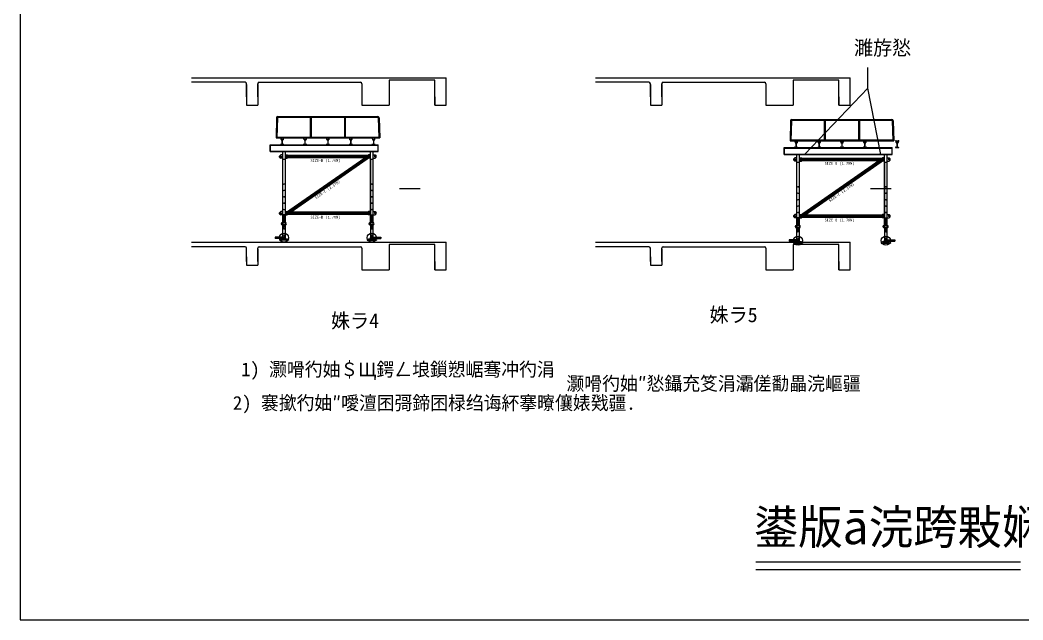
# Model space of a CAD drawing. Header units: metres. Extents: x 0 to 302, y 0 to 210.
# Drawn here: x 0 to 175.5, y 0 to 105 of the extents above; entities that cross this region are included whole.
import ezdxf

# ---------------------------------------------------------------- set-up
doc = ezdxf.new("R2010")
doc.units = ezdxf.units.M
for name, color, linetype in [(' ', 7, 'Continuous'), ('1', 7, 'Continuous'), ('120', 7, 'Continuous'), ('2', 7, 'Continuous'), ('3', 7, 'Continuous'), ('38536', 7, 'Continuous'), ('7', 7, 'Continuous')]:
    doc.layers.add(name, color=color, linetype=linetype)

msp = doc.modelspace()

# ---------------------------------------------------------------- linework, layer by layer
at = {"layer": ' '}
for p, q in [((30.03, 94.9), (74.57, 94.9)), ((74.57, 90.1), (74.57, 94.9)), ((100.71, 94.9), (145.25, 94.9)), ((100.71, 94.9), (133.7, 94.9)), ((134.09, 94.9), (138.5, 94.9)), ((145.25, 90.1), (145.25, 94.9)), ((39.38, 94.1), (30.03, 94.1)), ((39.62, 91.54), (39.62, 93.86)), ((39.62, 93.7), (39.62, 91.54)), ((41.62, 91.54), (41.62, 93.86)), ((41.62, 91.54), (41.62, 93.86)), ((41.62, 93.7), (41.62, 91.54)), ((41.62, 93.7), (41.62, 91.54)), ((41.86, 94.1), (59.58, 94.1)), ((59.82, 93.86), (59.82, 90.1)), ((72.58, 94.5), (64.62, 94.5)), ((67.82, 94.5), (64.62, 94.5)), ((64.62, 94.5), (64.62, 90.1)), ((72.58, 90.1), (72.58, 94.5)), ((110.06, 94.1), (100.71, 94.1)), ((110.3, 91.54), (110.3, 93.86)), ((110.3, 93.7), (110.3, 91.54)), ((112.3, 91.54), (112.3, 93.86)), ((112.3, 91.54), (112.3, 93.86)), ((112.3, 91.54), (112.3, 93.86)), ((112.3, 91.54), (112.3, 93.86)), ((112.3, 93.7), (112.3, 91.54)), ((112.3, 93.7), (112.3, 91.54)), ((112.3, 93.7), (112.3, 91.54)), ((112.3, 93.7), (112.3, 91.54)), ((112.54, 94.1), (130.26, 94.1)), ((130.5, 93.86), (130.5, 90.1)), ((143.26, 94.5), (135.3, 94.5)), ((138.5, 94.5), (135.3, 94.5)), ((138.5, 94.5), (135.3, 94.5)), ((135.3, 94.5), (135.3, 90.1)), ((143.26, 90.1), (143.26, 94.5)), ((39.62, 91.54), (39.62, 90.1)), ((41.61, 92.33), (41.61, 90.9)), ((72.58, 91.54), (72.58, 90.1)), ((110.3, 91.54), (110.3, 90.1)), ((112.29, 92.33), (112.29, 90.9)), ((143.26, 91.54), (143.26, 90.1)), ((39.62, 90.1), (41.61, 90.1)), ((41.61, 90.9), (41.61, 90.1)), ((59.82, 90.1), (64.62, 90.1)), ((72.58, 90.1), (74.57, 90.1)), ((110.3, 90.1), (112.29, 90.1)), ((112.29, 90.9), (112.29, 90.1)), ((130.5, 90.1), (135.3, 90.1)), ((143.26, 90.1), (145.25, 90.1)), ((45.96, 70.89), (45.96, 68.54)), ((46.44, 70.89), (45.96, 70.89)), ((46.44, 68.54), (46.44, 70.89)), ((135.91, 70.39), (135.91, 68.04)), ((136.39, 70.39), (135.91, 70.39)), ((136.39, 68.04), (136.39, 70.39)), ((45.96, 68.54), (46.44, 68.54)), ((135.91, 68.04), (136.39, 68.04)), ((30.03, 66.1), (74.57, 66.1)), ((39.38, 65.3), (30.03, 65.3)), ((39.62, 62.74), (39.62, 65.06)), ((41.62, 62.74), (41.62, 65.06)), ((41.62, 62.74), (41.62, 65.06)), ((41.86, 65.3), (59.58, 65.3)), ((59.82, 65.06), (59.82, 61.3)), ((72.58, 65.7), (64.62, 65.7)), ((64.62, 65.7), (64.62, 61.3)), ((72.58, 61.3), (72.58, 65.7)), ((74.57, 61.3), (74.57, 66.1)), ((100.71, 66.1), (145.25, 66.1)), ((110.06, 65.3), (100.71, 65.3)), ((110.3, 62.74), (110.3, 65.06)), ((112.3, 62.74), (112.3, 65.06)), ((112.3, 62.74), (112.3, 65.06)), ((112.3, 62.74), (112.3, 65.06)), ((112.3, 62.74), (112.3, 65.06)), ((112.54, 65.3), (130.26, 65.3)), ((112.54, 65.3), (130.26, 65.3)), ((130.5, 65.06), (130.5, 61.3)), ((130.5, 65.06), (130.5, 61.3)), ((143.26, 65.7), (135.3, 65.7)), ((135.3, 65.7), (135.3, 61.3)), ((143.26, 61.3), (143.26, 65.7)), ((145.25, 61.3), (145.25, 66.1)), ((39.62, 63.54), (39.62, 62.1)), ((41.61, 63.53), (41.61, 62.1)), ((41.62, 64.9), (41.62, 62.74)), ((41.62, 64.9), (41.62, 62.74)), ((110.3, 63.54), (110.3, 62.1)), ((112.29, 63.53), (112.29, 62.1)), ((112.3, 64.9), (112.3, 62.74)), ((112.3, 64.9), (112.3, 62.74)), ((112.3, 64.9), (112.3, 62.74)), ((112.3, 64.9), (112.3, 62.74)), ((39.62, 62.1), (41.61, 62.1)), ((72.58, 62.74), (72.58, 61.3)), ((110.3, 62.1), (112.29, 62.1)), ((143.26, 62.74), (143.26, 61.3)), ((59.82, 61.3), (64.62, 61.3)), ((72.58, 61.3), (74.57, 61.3)), ((130.5, 61.3), (135.3, 61.3)), ((143.26, 61.3), (145.25, 61.3))]:
    msp.add_line(p, q, dxfattribs=at)
for centre, start, end in [((39.38, 93.86), 0, 90), ((41.86, 93.86), 90, 180), ((59.58, 93.86), 0, 90), ((110.06, 93.86), 0, 90), ((112.54, 93.86), 90, 180), ((112.54, 93.86), 90, 180), ((130.26, 93.86), 0, 90), ((39.38, 65.06), 0, 90), ((59.58, 65.06), 0, 90), ((110.06, 65.06), 0, 90), ((130.26, 65.06), 0, 90), ((130.26, 65.06), 0, 90)]:
    msp.add_arc(centre, 0.24, start, end, dxfattribs=at)
for p, q in [((0, 210), (0, 0)), ((128.75, 10.17), (175.07, 10.17)), ((128.75, 8.83), (175.07, 8.83)), ((0, 0), (297, 0))]:
    msp.add_line(p, q)
at = {"layer": '1'}
for p, q in [((45.82, 69.54), (46.49, 69.54)), ((46.49, 69.14), (45.82, 69.14)), ((61.18, 69.54), (61.85, 69.54)), ((61.85, 69.14), (61.18, 69.14)), ((135.77, 69.04), (136.44, 69.04)), ((136.44, 68.64), (135.77, 68.64)), ((151.13, 69.04), (151.8, 69.04)), ((151.8, 68.64), (151.13, 68.64))]:
    msp.add_line(p, q, dxfattribs=at)
for centre, start, end in [((45.92, 69.34), 116.26, 243.74), ((46.39, 69.34), -63.74, 63.74), ((61.28, 69.34), 116.26, 243.74), ((61.75, 69.34), -63.74, 63.74), ((135.87, 68.84), 116.26, 243.74), ((136.34, 68.84), -63.74, 63.74), ((151.23, 68.84), 116.26, 243.74), ((151.7, 68.84), -63.74, 63.74)]:
    msp.add_arc(centre, 0.22, start, end, dxfattribs=at)
at = {"layer": '120'}
for p, q in [((46.41, 81.1), (61.4, 81.1)), ((61.1, 81.38), (46.46, 71.19)), ((46.48, 70.99), (61.34, 81.34)), ((46.52, 81.27), (46.52, 80.93)), ((61.24, 81.27), (46.52, 81.27)), ((46.52, 80.93), (61.24, 80.93)), ((46.66, 70.9), (61.3, 81.1)), ((61.3, 81.1), (61.1, 81.38)), ((61.24, 80.93), (61.24, 81.27)), ((151.06, 80.88), (136.42, 70.69)), ((136.43, 70.49), (151.3, 80.83)), ((136.47, 80.77), (136.47, 80.43)), ((151.19, 80.77), (136.47, 80.77)), ((151.26, 80.6), (151.06, 80.88)), ((151.19, 80.43), (151.19, 80.77)), ((136.37, 80.6), (151.36, 80.6)), ((136.47, 80.43), (151.19, 80.43)), ((136.61, 70.4), (151.26, 80.6)), ((46.41, 71.18), (61.4, 71.18)), ((46.46, 71.19), (46.66, 70.9)), ((46.52, 71.35), (46.52, 71.01)), ((61.24, 71.35), (46.52, 71.35)), ((46.52, 71.01), (61.24, 71.01)), ((61.24, 71.01), (61.24, 71.35)), ((136.37, 70.68), (151.36, 70.68)), ((136.42, 70.69), (136.61, 70.4)), ((136.47, 70.85), (136.47, 70.51)), ((151.19, 70.85), (136.47, 70.85)), ((136.47, 70.51), (151.19, 70.51)), ((151.19, 70.51), (151.19, 70.85))]:
    msp.add_line(p, q, dxfattribs=at)
for centre in [(45.64, 81.1), (45.64, 81.1), (46.76, 81.1), (61, 81.1), (61, 81.1), (61, 81.1), (61, 81.1), (135.59, 80.6), (135.59, 80.6), (136.71, 80.6), (150.95, 80.6), (150.95, 80.6), (150.95, 80.6), (150.96, 80.6), (45.64, 71.18), (46.76, 71.18), (46.76, 71.18), (61, 71.18), (61, 71.18), (135.59, 70.68), (136.71, 70.68), (136.71, 70.68), (150.95, 70.68), (150.95, 70.68)]:
    msp.add_circle(centre, 0.07, dxfattribs=at)
at = {"layer": '2'}
for p, q in [((30.03, 66.1), (67.82, 66.1)), ((67.82, 65.7), (64.62, 65.7)), ((100.71, 66.1), (138.5, 66.1)), ((100.71, 66.1), (138.5, 66.1)), ((138.5, 65.7), (135.3, 65.7)), ((138.5, 65.7), (135.3, 65.7))]:
    msp.add_line(p, q, dxfattribs=at)
for centre in [(41.86, 65.06), (112.54, 65.06)]:
    msp.add_arc(centre, 0.24, 90, 180, dxfattribs=at)
at = {"layer": '3'}
for p, q in [((44.87, 87.87), (44.79, 84.38)), ((62.82, 87.94), (44.88, 87.94)), ((45.03, 87.94), (44.94, 84.38)), ((45.11, 88.1), (62.58, 88.1)), ((50.79, 87.94), (50.79, 84.38)), ((50.93, 87.94), (50.93, 84.38)), ((56.77, 87.94), (56.77, 84.38)), ((56.91, 87.94), (56.91, 84.38)), ((62.66, 87.94), (62.79, 84.38)), ((62.82, 87.87), (62.95, 84.38)), ((134.82, 87.37), (134.74, 83.88)), ((152.78, 87.44), (134.84, 87.44)), ((134.99, 87.44), (134.89, 83.88)), ((135.06, 87.6), (152.54, 87.6)), ((140.74, 87.44), (140.74, 83.88)), ((140.89, 87.44), (140.89, 83.88)), ((146.73, 87.44), (146.73, 83.88)), ((146.87, 87.44), (146.87, 83.88)), ((152.62, 87.44), (152.75, 83.88)), ((152.78, 87.37), (152.91, 83.88)), ((44.79, 84.38), (44.89, 84.38)), ((44.8, 84.53), (62.79, 84.53)), ((44.89, 84.38), (62.95, 84.38)), ((134.74, 84.03), (152.74, 84.03)), ((134.74, 83.88), (134.85, 83.88)), ((134.85, 83.88), (152.91, 83.88)), ((46.39, 80.58), (46, 80.58)), ((61.75, 80.58), (61.36, 80.58)), ((136.35, 80.08), (135.96, 80.08)), ((151.71, 80.08), (151.32, 80.08))]:
    msp.add_line(p, q, dxfattribs=at)
for centre, start, end in [((45.11, 87.86), 90, 177.14), ((45.11, 87.86), 90, 177.85), ((62.58, 87.86), 2.15, 90), ((135.06, 87.36), 90, 177.14), ((135.06, 87.36), 90, 177.85), ((152.54, 87.36), 2.15, 90)]:
    msp.add_arc(centre, 0.24, start, end, dxfattribs=at)
at = {"layer": '38536'}
for p, q in [((45.62, 81.4), (45.42, 81.2)), ((45.42, 81), (45.42, 81.2)), ((45.42, 81), (45.62, 80.8)), ((45.48, 81.1), (45.79, 81.1)), ((45.96, 81.4), (45.62, 81.4)), ((45.96, 80.8), (45.62, 80.8)), ((45.64, 81.26), (45.64, 80.95)), ((45.96, 80.8), (45.96, 81.4)), ((46.44, 80.8), (46.44, 81.4)), ((46.44, 81.4), (46.77, 81.4)), ((46.44, 80.8), (46.77, 80.8)), ((46.91, 81.1), (46.6, 81.1)), ((46.91, 81.1), (46.6, 81.1)), ((46.76, 81.26), (46.76, 80.95)), ((46.76, 81.26), (46.76, 80.95)), ((46.77, 81.4), (46.97, 81.2)), ((46.97, 81), (46.77, 80.8)), ((46.97, 81), (46.97, 81.2)), ((60.98, 81.4), (60.78, 81.2)), ((60.78, 81), (60.78, 81.2)), ((60.78, 81), (60.98, 80.8)), ((60.84, 81.1), (61.15, 81.1)), ((61.32, 81.4), (60.98, 81.4)), ((61.32, 80.8), (60.98, 80.8)), ((61, 81.26), (61, 80.95)), ((61.32, 80.8), (61.32, 81.4)), ((61.8, 80.8), (61.8, 81.4)), ((61.8, 81.4), (62.13, 81.4)), ((61.8, 80.8), (62.13, 80.8)), ((62.27, 81.1), (61.96, 81.1)), ((62.27, 81.1), (61.96, 81.1)), ((62.12, 81.26), (62.12, 80.95)), ((62.12, 81.26), (62.12, 80.95)), ((62.13, 81.4), (62.33, 81.2)), ((62.33, 81), (62.13, 80.8)), ((62.33, 81), (62.33, 81.2)), ((135.58, 80.9), (135.38, 80.7)), ((135.91, 80.9), (135.58, 80.9)), ((135.59, 80.75), (135.59, 80.45)), ((135.91, 80.3), (135.91, 80.9)), ((136.39, 80.3), (136.39, 80.9)), ((136.39, 80.9), (136.73, 80.9)), ((136.71, 80.75), (136.71, 80.45)), ((136.71, 80.75), (136.71, 80.45)), ((136.73, 80.9), (136.93, 80.7)), ((150.94, 80.9), (150.74, 80.7)), ((151.27, 80.9), (150.94, 80.9)), ((150.95, 80.75), (150.95, 80.45)), ((151.27, 80.3), (151.27, 80.9)), ((151.75, 80.3), (151.75, 80.9)), ((151.75, 80.9), (152.09, 80.9)), ((152.07, 80.75), (152.07, 80.45)), ((152.07, 80.75), (152.07, 80.45)), ((152.09, 80.9), (152.29, 80.7)), ((135.38, 80.5), (135.38, 80.7)), ((135.38, 80.5), (135.58, 80.3)), ((135.44, 80.6), (135.75, 80.6)), ((135.91, 80.3), (135.58, 80.3)), ((136.39, 80.3), (136.73, 80.3)), ((136.87, 80.6), (136.56, 80.6)), ((136.87, 80.6), (136.56, 80.6)), ((136.93, 80.5), (136.73, 80.3)), ((136.93, 80.5), (136.93, 80.7)), ((150.74, 80.5), (150.74, 80.7)), ((150.74, 80.5), (150.94, 80.3)), ((150.8, 80.6), (151.11, 80.6)), ((151.27, 80.3), (150.94, 80.3)), ((151.75, 80.3), (152.09, 80.3)), ((152.23, 80.6), (151.92, 80.6)), ((152.23, 80.6), (151.92, 80.6)), ((152.29, 80.5), (152.09, 80.3)), ((152.29, 80.5), (152.29, 80.7)), ((45.62, 71.48), (45.42, 71.28)), ((45.42, 71.08), (45.42, 71.28)), ((45.42, 71.08), (45.62, 70.88)), ((45.49, 71.18), (45.79, 71.18)), ((45.96, 71.48), (45.62, 71.48)), ((45.96, 70.88), (45.62, 70.88)), ((45.64, 71.34), (45.64, 71.03)), ((45.96, 70.88), (45.96, 71.48)), ((46.44, 70.88), (46.44, 71.48)), ((46.44, 71.48), (46.77, 71.48)), ((46.44, 70.88), (46.77, 70.88)), ((46.91, 71.18), (46.6, 71.18)), ((46.91, 71.18), (46.6, 71.18)), ((46.76, 71.34), (46.76, 71.03)), ((46.76, 71.34), (46.76, 71.03)), ((46.77, 71.48), (46.97, 71.28)), ((46.97, 71.08), (46.77, 70.88)), ((46.97, 71.08), (46.97, 71.28)), ((60.98, 71.48), (60.78, 71.28)), ((60.78, 71.08), (60.78, 71.28)), ((60.78, 71.08), (60.98, 70.88)), ((60.85, 71.18), (61.15, 71.18)), ((61.32, 71.48), (60.98, 71.48)), ((61.32, 70.88), (60.98, 70.88)), ((61, 71.34), (61, 71.03)), ((61.32, 70.88), (61.32, 71.48)), ((61.8, 70.88), (61.8, 71.48)), ((61.8, 71.48), (62.13, 71.48)), ((61.8, 70.88), (62.13, 70.88)), ((62.27, 71.18), (61.96, 71.18)), ((62.27, 71.18), (61.96, 71.18)), ((62.12, 71.34), (62.12, 71.03)), ((62.12, 71.34), (62.12, 71.03)), ((62.13, 71.48), (62.33, 71.28)), ((62.33, 71.08), (62.13, 70.88)), ((62.33, 71.08), (62.33, 71.28)), ((135.58, 70.98), (135.38, 70.78)), ((135.38, 70.58), (135.38, 70.78)), ((135.38, 70.58), (135.58, 70.38)), ((135.44, 70.68), (135.75, 70.68)), ((135.91, 70.98), (135.58, 70.98)), ((135.91, 70.38), (135.58, 70.38)), ((135.6, 70.83), (135.6, 70.53)), ((135.91, 70.38), (135.91, 70.98)), ((136.39, 70.38), (136.39, 70.98)), ((136.39, 70.98), (136.73, 70.98)), ((136.39, 70.38), (136.73, 70.38)), ((136.87, 70.68), (136.56, 70.68)), ((136.87, 70.68), (136.56, 70.68)), ((136.71, 70.83), (136.71, 70.53)), ((136.71, 70.83), (136.71, 70.53)), ((136.73, 70.98), (136.93, 70.78)), ((136.93, 70.58), (136.73, 70.38)), ((136.93, 70.58), (136.93, 70.78)), ((150.94, 70.98), (150.74, 70.78)), ((150.74, 70.58), (150.74, 70.78)), ((150.74, 70.58), (150.94, 70.38)), ((150.8, 70.68), (151.11, 70.68)), ((151.27, 70.98), (150.94, 70.98)), ((151.27, 70.38), (150.94, 70.38)), ((150.96, 70.83), (150.96, 70.53)), ((151.27, 70.38), (151.27, 70.98)), ((151.75, 70.38), (151.75, 70.98)), ((151.75, 70.98), (152.09, 70.98)), ((151.75, 70.38), (152.09, 70.38)), ((152.23, 70.68), (151.92, 70.68)), ((152.23, 70.68), (151.92, 70.68)), ((152.07, 70.83), (152.07, 70.53)), ((152.07, 70.83), (152.07, 70.53)), ((152.09, 70.98), (152.29, 70.78)), ((152.29, 70.58), (152.09, 70.38)), ((152.29, 70.58), (152.29, 70.78))]:
    msp.add_line(p, q, dxfattribs=at)
for centre in [(45.64, 81.1), (46.76, 81.1), (46.76, 81.1), (61, 81.1), (62.12, 81.1), (62.12, 81.1), (135.59, 80.6), (136.71, 80.6), (136.71, 80.6), (150.95, 80.6), (152.07, 80.6), (152.07, 80.6), (45.64, 71.18), (46.76, 71.18), (46.76, 71.18), (46.76, 71.18), (61, 71.18), (62.12, 71.18), (62.12, 71.18), (62.12, 71.18), (135.6, 70.68), (136.71, 70.68), (136.71, 70.68), (136.71, 70.68), (150.96, 70.68), (152.07, 70.68), (152.07, 70.68), (152.07, 70.68)]:
    msp.add_circle(centre, 0.07, dxfattribs=at)
at = {"layer": '7'}
for p, q in [((148.37, 93.1), (148.37, 96.7)), ((137.33, 81.5), (148.37, 93.1)), ((150.63, 81.48), (148.37, 93.1)), ((45.71, 84.38), (45.57, 84.38)), ((45.57, 84.38), (45.57, 84.33)), ((45.57, 84.33), (45.6, 84.33)), ((45.6, 84.33), (45.6, 84.34)), ((45.62, 84.36), (45.67, 84.36)), ((45.68, 84.34), (45.68, 84.06)), ((45.71, 84.07), (45.71, 84.38)), ((45.71, 84.38), (46.04, 84.38)), ((46.17, 84.38), (46.04, 84.38)), ((46.04, 84.38), (46.04, 84.07)), ((46.06, 84.06), (46.06, 84.34)), ((46.08, 84.36), (46.13, 84.36)), ((46.15, 84.34), (46.15, 84.33)), ((46.15, 84.33), (46.17, 84.33)), ((46.17, 84.33), (46.17, 84.38)), ((49.71, 84.38), (49.57, 84.38)), ((49.57, 84.38), (49.57, 84.33)), ((49.57, 84.33), (49.6, 84.33)), ((49.6, 84.33), (49.6, 84.34)), ((49.62, 84.36), (49.67, 84.36)), ((49.68, 84.34), (49.68, 84.06)), ((49.71, 84.07), (49.71, 84.38)), ((49.71, 84.38), (50.04, 84.38)), ((50.17, 84.38), (50.04, 84.38)), ((50.04, 84.38), (50.04, 84.07)), ((50.06, 84.06), (50.06, 84.34)), ((50.08, 84.36), (50.13, 84.36)), ((50.15, 84.34), (50.15, 84.33)), ((50.15, 84.33), (50.17, 84.33)), ((50.17, 84.33), (50.17, 84.38)), ((53.71, 84.38), (53.57, 84.38)), ((53.57, 84.38), (53.57, 84.33)), ((53.57, 84.33), (53.6, 84.33)), ((53.6, 84.33), (53.6, 84.34)), ((53.62, 84.36), (53.67, 84.36)), ((53.68, 84.34), (53.68, 84.06)), ((53.71, 84.07), (53.71, 84.38)), ((53.71, 84.38), (54.04, 84.38)), ((54.17, 84.38), (54.04, 84.38)), ((54.04, 84.38), (54.04, 84.07)), ((54.06, 84.06), (54.06, 84.34)), ((54.08, 84.36), (54.13, 84.36)), ((54.15, 84.34), (54.15, 84.33)), ((54.15, 84.33), (54.17, 84.33)), ((54.17, 84.33), (54.17, 84.38)), ((57.71, 84.38), (57.57, 84.38)), ((57.57, 84.38), (57.57, 84.33)), ((57.57, 84.33), (57.6, 84.33)), ((57.6, 84.33), (57.6, 84.34)), ((57.62, 84.36), (57.67, 84.36)), ((57.68, 84.34), (57.68, 84.06)), ((57.71, 84.07), (57.71, 84.38)), ((57.71, 84.38), (58.04, 84.38)), ((58.17, 84.38), (58.04, 84.38)), ((58.04, 84.38), (58.04, 84.07)), ((58.06, 84.06), (58.06, 84.34)), ((58.08, 84.36), (58.13, 84.36)), ((58.15, 84.34), (58.15, 84.33)), ((58.15, 84.33), (58.17, 84.33)), ((58.17, 84.33), (58.17, 84.38)), ((61.71, 84.38), (61.57, 84.38)), ((61.57, 84.38), (61.57, 84.33)), ((61.57, 84.33), (61.6, 84.33)), ((61.6, 84.33), (61.6, 84.34)), ((61.62, 84.36), (61.67, 84.36)), ((61.68, 84.34), (61.68, 84.06)), ((61.71, 84.07), (61.71, 84.38)), ((61.71, 84.38), (62.04, 84.38)), ((62.17, 84.38), (62.04, 84.38)), ((62.04, 84.38), (62.04, 84.07)), ((62.06, 84.06), (62.06, 84.34)), ((62.08, 84.36), (62.13, 84.36)), ((62.15, 84.34), (62.15, 84.33)), ((62.15, 84.33), (62.17, 84.33)), ((62.17, 84.33), (62.17, 84.38)), ((43.75, 83.18), (62.65, 83.18)), ((43.75, 81.98), (43.75, 83.18)), ((43.75, 83.09), (62.65, 83.09)), ((43.78, 83.18), (43.78, 81.98)), ((45.61, 83.24), (45.57, 83.24)), ((45.57, 83.24), (45.57, 83.18)), ((45.57, 83.18), (46.17, 83.18)), ((45.61, 83.23), (45.61, 83.24)), ((45.85, 83.21), (45.62, 83.21)), ((45.72, 84.03), (45.85, 84.03)), ((46.02, 84.05), (45.73, 84.05)), ((45.86, 84.01), (45.86, 83.23)), ((45.89, 83.23), (45.89, 84.01)), ((45.9, 84.03), (46.03, 84.03)), ((46.13, 83.21), (45.9, 83.21)), ((46.17, 83.24), (46.14, 83.24)), ((46.14, 83.24), (46.14, 83.23)), ((46.17, 83.18), (46.17, 83.24)), ((49.61, 83.24), (49.57, 83.24)), ((49.57, 83.24), (49.57, 83.18)), ((49.57, 83.18), (50.17, 83.18)), ((49.61, 83.23), (49.61, 83.24)), ((49.85, 83.21), (49.62, 83.21)), ((49.72, 84.03), (49.85, 84.03)), ((50.02, 84.05), (49.73, 84.05)), ((49.86, 84.01), (49.86, 83.23)), ((49.89, 83.23), (49.89, 84.01)), ((49.9, 84.03), (50.03, 84.03)), ((50.13, 83.21), (49.9, 83.21)), ((50.17, 83.24), (50.14, 83.24)), ((50.14, 83.24), (50.14, 83.23)), ((50.17, 83.18), (50.17, 83.24)), ((53.61, 83.24), (53.57, 83.24)), ((53.57, 83.24), (53.57, 83.18)), ((53.57, 83.18), (54.17, 83.18)), ((53.61, 83.23), (53.61, 83.24)), ((53.85, 83.21), (53.62, 83.21)), ((53.72, 84.03), (53.85, 84.03)), ((54.02, 84.05), (53.73, 84.05)), ((53.86, 84.01), (53.86, 83.23)), ((53.89, 83.23), (53.89, 84.01)), ((53.9, 84.03), (54.03, 84.03)), ((54.13, 83.21), (53.9, 83.21)), ((54.17, 83.24), (54.14, 83.24)), ((54.14, 83.24), (54.14, 83.23)), ((54.17, 83.18), (54.17, 83.24)), ((57.61, 83.24), (57.57, 83.24)), ((57.57, 83.24), (57.57, 83.18)), ((57.57, 83.18), (58.17, 83.18)), ((57.61, 83.23), (57.61, 83.24)), ((57.85, 83.21), (57.62, 83.21)), ((57.72, 84.03), (57.85, 84.03)), ((58.02, 84.05), (57.73, 84.05)), ((57.86, 84.01), (57.86, 83.23)), ((57.89, 83.23), (57.89, 84.01)), ((57.9, 84.03), (58.03, 84.03)), ((58.13, 83.21), (57.9, 83.21)), ((58.17, 83.24), (58.14, 83.24)), ((58.14, 83.24), (58.14, 83.23)), ((58.17, 83.18), (58.17, 83.24)), ((61.61, 83.24), (61.57, 83.24)), ((61.57, 83.24), (61.57, 83.18)), ((61.57, 83.18), (62.17, 83.18)), ((61.61, 83.23), (61.61, 83.24)), ((61.85, 83.21), (61.62, 83.21)), ((61.72, 84.03), (61.85, 84.03)), ((62.02, 84.05), (61.73, 84.05)), ((61.86, 84.01), (61.86, 83.23)), ((61.89, 83.23), (61.89, 84.01)), ((61.9, 84.03), (62.03, 84.03)), ((62.13, 83.21), (61.9, 83.21)), ((62.17, 83.24), (62.14, 83.24)), ((62.14, 83.24), (62.14, 83.23)), ((62.17, 83.18), (62.17, 83.24)), ((62.65, 81.98), (62.65, 83.18)), ((133.71, 82.68), (152.6, 82.68)), ((133.71, 81.48), (133.71, 82.68)), ((133.71, 82.59), (152.6, 82.59)), ((133.74, 82.68), (133.74, 81.48)), ((135.67, 83.88), (135.53, 83.88)), ((135.53, 83.88), (135.53, 83.82)), ((135.53, 83.82), (135.56, 83.82)), ((135.56, 82.74), (135.53, 82.74)), ((135.53, 82.74), (135.53, 82.68)), ((135.53, 82.68), (136.13, 82.68)), ((135.56, 83.82), (135.56, 83.84)), ((135.56, 82.73), (135.56, 82.74)), ((135.57, 83.86), (135.63, 83.86)), ((135.8, 82.71), (135.58, 82.71)), ((135.64, 83.84), (135.64, 83.56)), ((135.67, 83.57), (135.67, 83.88)), ((135.67, 83.88), (136, 83.88)), ((135.67, 83.53), (135.8, 83.53)), ((135.98, 83.55), (135.68, 83.55)), ((135.82, 83.51), (135.82, 82.73)), ((135.84, 82.73), (135.84, 83.51)), ((135.86, 83.53), (135.99, 83.53)), ((136.08, 82.71), (135.86, 82.71)), ((136.13, 83.88), (136, 83.88)), ((136, 83.88), (136, 83.57)), ((136.02, 83.56), (136.02, 83.84)), ((136.04, 83.86), (136.09, 83.86)), ((136.13, 82.74), (136.1, 82.74)), ((136.1, 82.74), (136.1, 82.73)), ((136.11, 83.84), (136.11, 83.82)), ((136.11, 83.82), (136.13, 83.82)), ((136.13, 83.82), (136.13, 83.88)), ((136.13, 82.68), (136.13, 82.74)), ((139.67, 83.88), (139.53, 83.88)), ((139.53, 83.88), (139.53, 83.82)), ((139.53, 83.82), (139.56, 83.82)), ((139.56, 82.74), (139.53, 82.74)), ((139.53, 82.74), (139.53, 82.68)), ((139.53, 82.68), (140.13, 82.68)), ((139.56, 83.82), (139.56, 83.84)), ((139.56, 82.73), (139.56, 82.74)), ((139.57, 83.86), (139.63, 83.86)), ((139.8, 82.71), (139.58, 82.71)), ((139.64, 83.84), (139.64, 83.56)), ((139.67, 83.57), (139.67, 83.88)), ((139.67, 83.88), (140, 83.88)), ((139.67, 83.53), (139.8, 83.53)), ((139.98, 83.55), (139.68, 83.55)), ((139.82, 83.51), (139.82, 82.73)), ((139.84, 82.73), (139.84, 83.51)), ((139.86, 83.53), (139.99, 83.53)), ((140.08, 82.71), (139.86, 82.71)), ((140.13, 83.88), (140, 83.88)), ((140, 83.88), (140, 83.57)), ((140.02, 83.56), (140.02, 83.84)), ((140.04, 83.86), (140.09, 83.86)), ((140.13, 82.74), (140.1, 82.74)), ((140.1, 82.74), (140.1, 82.73)), ((140.11, 83.84), (140.11, 83.82)), ((140.11, 83.82), (140.13, 83.82)), ((140.13, 83.82), (140.13, 83.88)), ((140.13, 82.68), (140.13, 82.74)), ((143.67, 83.88), (143.53, 83.88)), ((143.53, 83.88), (143.53, 83.82)), ((143.53, 83.82), (143.56, 83.82)), ((143.56, 82.74), (143.53, 82.74)), ((143.53, 82.74), (143.53, 82.68)), ((143.53, 82.68), (144.13, 82.68)), ((143.56, 83.82), (143.56, 83.84)), ((143.56, 82.73), (143.56, 82.74)), ((143.57, 83.86), (143.63, 83.86)), ((143.8, 82.71), (143.58, 82.71)), ((143.64, 83.84), (143.64, 83.56)), ((143.67, 83.57), (143.67, 83.88)), ((143.67, 83.88), (144, 83.88)), ((143.67, 83.53), (143.8, 83.53)), ((143.98, 83.55), (143.68, 83.55)), ((143.82, 83.51), (143.82, 82.73)), ((143.84, 82.73), (143.84, 83.51)), ((143.86, 83.53), (143.99, 83.53)), ((144.08, 82.71), (143.86, 82.71)), ((144.13, 83.88), (144, 83.88)), ((144, 83.88), (144, 83.57)), ((144.02, 83.56), (144.02, 83.84)), ((144.04, 83.86), (144.09, 83.86)), ((144.13, 82.74), (144.1, 82.74)), ((144.1, 82.74), (144.1, 82.73)), ((144.11, 83.84), (144.11, 83.82)), ((144.11, 83.82), (144.13, 83.82)), ((144.13, 83.82), (144.13, 83.88)), ((144.13, 82.68), (144.13, 82.74)), ((147.67, 83.88), (147.53, 83.88)), ((147.53, 83.88), (147.53, 83.82)), ((147.53, 83.82), (147.56, 83.82)), ((147.56, 82.74), (147.53, 82.74)), ((147.53, 82.74), (147.53, 82.68)), ((147.53, 82.68), (148.13, 82.68)), ((147.56, 83.82), (147.56, 83.84)), ((147.56, 82.73), (147.56, 82.74)), ((147.57, 83.86), (147.63, 83.86)), ((147.8, 82.71), (147.58, 82.71)), ((147.64, 83.84), (147.64, 83.56)), ((147.67, 83.57), (147.67, 83.88)), ((147.67, 83.88), (148, 83.88)), ((147.67, 83.53), (147.8, 83.53)), ((147.98, 83.55), (147.68, 83.55)), ((147.82, 83.51), (147.82, 82.73)), ((147.84, 82.73), (147.84, 83.51)), ((147.86, 83.53), (147.99, 83.53)), ((148.08, 82.71), (147.86, 82.71)), ((148.13, 83.88), (148, 83.88)), ((148, 83.88), (148, 83.57)), ((148.02, 83.56), (148.02, 83.84)), ((148.04, 83.86), (148.09, 83.86)), ((148.13, 82.74), (148.1, 82.74)), ((148.1, 82.74), (148.1, 82.73)), ((148.11, 83.84), (148.11, 83.82)), ((148.11, 83.82), (148.13, 83.82)), ((148.13, 83.82), (148.13, 83.88)), ((148.13, 82.68), (148.13, 82.74)), ((152.6, 81.48), (152.6, 82.68)), ((153.34, 83.88), (153.2, 83.88)), ((153.2, 83.88), (153.2, 83.82)), ((153.2, 83.82), (153.23, 83.82)), ((153.23, 82.74), (153.2, 82.74)), ((153.2, 82.74), (153.2, 82.68)), ((153.2, 82.68), (153.8, 82.68)), ((153.23, 83.82), (153.23, 83.84)), ((153.23, 82.73), (153.23, 82.74)), ((153.24, 83.86), (153.3, 83.86)), ((153.47, 82.71), (153.25, 82.71)), ((153.31, 83.84), (153.31, 83.56)), ((153.34, 83.57), (153.34, 83.88)), ((153.34, 83.88), (153.67, 83.88)), ((153.34, 83.53), (153.47, 83.53)), ((153.65, 83.55), (153.35, 83.55)), ((153.49, 83.51), (153.49, 82.73)), ((153.51, 82.73), (153.51, 83.51)), ((153.53, 83.53), (153.66, 83.53)), ((153.75, 82.71), (153.53, 82.71)), ((153.8, 83.88), (153.67, 83.88)), ((153.67, 83.88), (153.67, 83.57)), ((153.69, 83.56), (153.69, 83.84)), ((153.71, 83.86), (153.76, 83.86)), ((153.8, 82.74), (153.77, 82.74)), ((153.77, 82.74), (153.77, 82.73)), ((153.78, 83.84), (153.78, 83.82)), ((153.78, 83.82), (153.8, 83.82)), ((153.8, 83.82), (153.8, 83.88)), ((153.8, 82.68), (153.8, 82.74)), ((43.75, 82.05), (62.65, 82.05)), ((43.75, 81.98), (62.65, 81.98)), ((45.58, 81.92), (45.58, 81.98)), ((45.58, 81.98), (46.78, 81.98)), ((46.78, 81.92), (45.58, 81.92)), ((45.96, 69.54), (45.96, 81.92)), ((46.44, 69.54), (46.44, 81.92)), ((46.78, 81.98), (46.78, 81.92)), ((60.94, 81.92), (60.94, 81.98)), ((60.94, 81.98), (62.14, 81.98)), ((62.14, 81.92), (60.94, 81.92)), ((61.32, 69.54), (61.32, 81.92)), ((61.8, 69.54), (61.8, 81.92)), ((62.14, 81.98), (62.14, 81.92)), ((133.71, 81.55), (152.6, 81.55)), ((133.71, 81.48), (152.6, 81.48)), ((135.54, 81.42), (135.54, 81.48)), ((135.54, 81.48), (136.74, 81.48)), ((136.74, 81.42), (135.54, 81.42)), ((135.91, 69.04), (135.91, 81.42)), ((136.39, 69.04), (136.39, 81.42)), ((136.74, 81.48), (136.74, 81.42)), ((150.9, 81.42), (150.9, 81.48)), ((150.9, 81.48), (152.1, 81.48)), ((152.1, 81.42), (150.9, 81.42)), ((151.27, 69.04), (151.27, 81.42)), ((151.75, 69.04), (151.75, 81.42)), ((152.1, 81.48), (152.1, 81.42)), ((46, 66.73), (46, 80.58)), ((46.39, 80.58), (46.39, 66.73)), ((61.36, 66.73), (61.36, 80.58)), ((61.75, 80.58), (61.75, 66.73)), ((135.96, 66.23), (135.96, 80.08)), ((136.35, 80.08), (136.35, 66.23)), ((151.32, 66.23), (151.32, 80.08)), ((151.71, 80.08), (151.71, 66.23)), ((66.41, 75.52), (70.01, 75.52)), ((148.85, 75.52), (152.45, 75.52)), ((45.96, 70.89), (46.44, 70.89)), ((46.44, 70.83), (45.96, 70.69)), ((46.12, 70.5), (45.96, 70.45)), ((46.12, 70.25), (45.96, 70.21)), ((46.12, 70.62), (46.04, 70.6)), ((46.12, 70.37), (46.04, 70.35)), ((46.12, 70.6), (46.12, 69.54)), ((46.2, 70.67), (46.19, 70.67)), ((46.36, 70.68), (46.25, 70.65)), ((46.28, 69.54), (46.28, 70.6)), ((46.44, 70.58), (46.28, 70.54)), ((46.36, 70.44), (46.28, 70.42)), ((46.44, 70.34), (46.28, 70.3)), ((46.36, 70.2), (46.28, 70.18)), ((61.32, 70.89), (61.8, 70.89)), ((61.8, 70.83), (61.32, 70.69)), ((61.48, 70.5), (61.32, 70.45)), ((61.48, 70.25), (61.32, 70.21)), ((61.48, 70.62), (61.4, 70.6)), ((61.48, 70.37), (61.4, 70.35)), ((61.48, 70.6), (61.48, 69.54)), ((61.56, 70.67), (61.55, 70.67)), ((61.72, 70.68), (61.61, 70.65)), ((61.64, 69.54), (61.64, 70.6)), ((61.8, 70.58), (61.64, 70.54)), ((61.72, 70.44), (61.64, 70.42)), ((61.8, 70.34), (61.64, 70.3)), ((61.72, 70.2), (61.64, 70.18)), ((135.91, 70.39), (136.39, 70.39)), ((136.39, 70.32), (135.91, 70.19)), ((151.27, 70.39), (151.75, 70.39)), ((151.75, 70.32), (151.27, 70.19)), ((46.12, 70.01), (45.96, 69.97)), ((46.12, 69.77), (45.96, 69.73)), ((45.96, 69.14), (45.96, 68.54)), ((46.12, 69.04), (45.96, 69)), ((46.44, 68.89), (45.96, 68.76)), ((45.96, 68.54), (46.44, 68.54)), ((46.12, 70.13), (46.04, 70.11)), ((46.12, 69.89), (46.04, 69.87)), ((46.12, 69.65), (46.04, 69.63)), ((46.12, 68.92), (46.04, 68.9)), ((46.36, 68.74), (46.04, 68.66)), ((46.12, 69.14), (46.12, 68.88)), ((46.44, 69.61), (46.16, 69.54)), ((46.19, 68.81), (46.21, 68.81)), ((46.44, 70.1), (46.28, 70.05)), ((46.36, 69.96), (46.28, 69.93)), ((46.44, 69.86), (46.28, 69.81)), ((46.36, 69.71), (46.28, 69.69)), ((46.28, 68.88), (46.28, 69.14)), ((46.44, 69.13), (46.28, 69.09)), ((46.36, 68.99), (46.28, 68.96)), ((46.44, 68.54), (46.44, 69.14)), ((61.48, 70.01), (61.32, 69.97)), ((61.48, 69.77), (61.32, 69.73)), ((61.32, 69.14), (61.32, 68.54)), ((61.48, 69.04), (61.32, 69)), ((61.8, 68.89), (61.32, 68.76)), ((61.32, 68.54), (61.8, 68.54)), ((61.48, 70.13), (61.4, 70.11)), ((61.48, 69.89), (61.4, 69.87)), ((61.48, 69.65), (61.4, 69.63)), ((61.48, 68.92), (61.4, 68.9)), ((61.72, 68.74), (61.4, 68.66)), ((61.48, 69.14), (61.48, 68.88)), ((61.8, 69.61), (61.52, 69.54)), ((61.55, 68.81), (61.57, 68.81)), ((61.8, 70.1), (61.64, 70.05)), ((61.72, 69.96), (61.64, 69.93)), ((61.8, 69.86), (61.64, 69.81)), ((61.72, 69.71), (61.64, 69.69)), ((61.64, 68.88), (61.64, 69.14)), ((61.8, 69.13), (61.64, 69.09)), ((61.72, 68.99), (61.64, 68.96)), ((61.8, 68.54), (61.8, 69.14)), ((136.07, 70), (135.91, 69.95)), ((136.07, 69.75), (135.91, 69.71)), ((136.07, 69.51), (135.91, 69.47)), ((136.07, 69.27), (135.91, 69.22)), ((135.91, 68.64), (135.91, 68.04)), ((136.07, 68.54), (135.92, 68.5)), ((136.08, 70.12), (135.99, 70.09)), ((136.07, 69.87), (135.99, 69.85)), ((136.07, 69.63), (135.99, 69.61)), ((136.07, 69.39), (135.99, 69.37)), ((136.07, 69.15), (136, 69.13)), ((136.07, 70.1), (136.07, 69.04)), ((136.07, 68.64), (136.07, 68.38)), ((136.39, 69.11), (136.11, 69.04)), ((136.16, 70.17), (136.15, 70.17)), ((136.31, 70.18), (136.21, 70.15)), ((136.23, 69.04), (136.23, 70.1)), ((136.39, 70.08), (136.23, 70.04)), ((136.31, 69.94), (136.23, 69.92)), ((136.39, 69.84), (136.23, 69.8)), ((136.31, 69.7), (136.23, 69.68)), ((136.39, 69.6), (136.23, 69.55)), ((136.31, 69.46), (136.23, 69.43)), ((136.39, 69.36), (136.23, 69.31)), ((136.32, 69.21), (136.23, 69.19)), ((136.23, 68.38), (136.23, 68.64)), ((136.39, 68.63), (136.23, 68.58)), ((136.32, 68.49), (136.23, 68.46)), ((136.39, 68.04), (136.39, 68.64)), ((151.43, 70), (151.27, 69.95)), ((151.43, 69.75), (151.27, 69.71)), ((151.43, 69.51), (151.27, 69.47)), ((151.43, 69.27), (151.27, 69.22)), ((151.27, 68.64), (151.27, 68.04)), ((151.43, 68.54), (151.28, 68.5)), ((151.44, 70.12), (151.35, 70.09)), ((151.43, 69.87), (151.35, 69.85)), ((151.43, 69.63), (151.35, 69.61)), ((151.43, 69.39), (151.35, 69.37)), ((151.43, 69.15), (151.36, 69.13)), ((151.43, 70.1), (151.43, 69.04)), ((151.43, 68.64), (151.43, 68.38)), ((151.75, 69.11), (151.47, 69.04)), ((151.52, 70.17), (151.51, 70.17)), ((151.67, 70.18), (151.57, 70.15)), ((151.59, 69.04), (151.59, 70.1)), ((151.75, 70.08), (151.59, 70.04)), ((151.67, 69.94), (151.59, 69.92)), ((151.75, 69.84), (151.59, 69.8)), ((151.67, 69.7), (151.59, 69.68)), ((151.75, 69.6), (151.59, 69.55)), ((151.67, 69.46), (151.59, 69.43)), ((151.75, 69.36), (151.59, 69.31)), ((151.68, 69.21), (151.59, 69.19)), ((151.59, 68.38), (151.59, 68.64)), ((151.75, 68.63), (151.59, 68.58)), ((151.68, 68.49), (151.59, 68.46)), ((151.75, 68.04), (151.75, 68.64)), ((44.63, 67.02), (44.63, 66.78)), ((45.4, 67.02), (44.63, 67.02)), ((45.4, 66.78), (44.63, 66.78)), ((46.19, 67.02), (45.4, 67.02)), ((46.19, 66.78), (45.4, 66.78)), ((45.6, 66.73), (46.8, 66.73)), ((45.6, 66.66), (45.6, 66.73)), ((46.51, 66.9), (45.86, 66.9)), ((46.19, 67.23), (46.19, 66.58)), ((46.8, 66.73), (46.8, 66.66)), ((60.96, 66.73), (62.16, 66.73)), ((60.96, 66.66), (60.96, 66.73)), ((61.22, 66.9), (61.87, 66.9)), ((61.55, 67.23), (61.55, 66.58)), ((61.55, 67.02), (62.34, 67.02)), ((61.55, 66.78), (62.34, 66.78)), ((62.16, 66.73), (62.16, 66.66)), ((62.34, 67.02), (63.11, 67.02)), ((62.34, 66.78), (63.11, 66.78)), ((63.11, 67.02), (63.11, 66.78)), ((135.91, 68.04), (136.39, 68.04)), ((136.39, 68.39), (135.92, 68.26)), ((136.07, 68.42), (136, 68.4)), ((136.32, 68.24), (136, 68.16)), ((136.15, 68.31), (136.16, 68.31)), ((136.15, 66.73), (136.15, 66.08)), ((151.27, 68.04), (151.75, 68.04)), ((151.75, 68.39), (151.28, 68.26)), ((151.43, 68.42), (151.36, 68.4)), ((151.68, 68.24), (151.36, 68.16)), ((151.51, 68.31), (151.52, 68.31)), ((151.51, 66.73), (151.51, 66.08)), ((45.39, 66.53), (45.39, 66.46)), ((46.99, 66.53), (45.39, 66.53)), ((46.99, 66.46), (45.39, 66.46)), ((46.8, 66.66), (45.6, 66.66)), ((46.99, 66.53), (46.99, 66.46)), ((60.75, 66.53), (62.35, 66.53)), ((60.75, 66.53), (60.75, 66.46)), ((60.75, 66.46), (62.35, 66.46)), ((62.16, 66.66), (60.96, 66.66)), ((62.35, 66.53), (62.35, 66.46)), ((134.59, 66.52), (134.59, 66.28)), ((135.35, 66.52), (134.59, 66.52)), ((135.35, 66.28), (134.59, 66.28)), ((136.15, 66.52), (135.35, 66.52)), ((136.15, 66.28), (135.35, 66.28)), ((135.35, 66.03), (135.35, 65.96)), ((136.95, 66.03), (135.35, 66.03)), ((136.95, 65.96), (135.35, 65.96)), ((136.47, 66.4), (135.82, 66.4)), ((136.95, 66.03), (136.95, 65.96)), ((150.71, 66.03), (152.31, 66.03)), ((150.71, 66.03), (150.71, 65.96)), ((150.71, 65.96), (152.31, 65.96)), ((151.18, 66.4), (151.83, 66.4)), ((151.51, 66.52), (152.3, 66.52)), ((151.51, 66.28), (152.3, 66.28)), ((152.3, 66.52), (153.07, 66.52)), ((152.3, 66.28), (153.07, 66.28)), ((152.31, 66.03), (152.31, 65.96)), ((153.07, 66.52), (153.07, 66.28))]:
    msp.add_line(p, q, dxfattribs=at)
for points in [[(135.55, 66.23), (136.75, 66.23), (136.75, 66.16), (135.55, 66.16), (135.55, 66.23)], [(150.91, 66.23), (152.11, 66.23), (152.11, 66.16), (150.91, 66.16), (150.91, 66.23)]]:
    msp.add_lwpolyline(points, dxfattribs=at)
for centre, radius in [((46.2, 76.3), 0.06), ((61.56, 76.3), 0.06), ((136.15, 75.8), 0.06), ((151.51, 75.8), 0.06), ((46.2, 75.18), 0.06), ((46.2, 74.06), 0.06), ((61.56, 75.18), 0.06), ((61.56, 74.06), 0.06), ((136.15, 74.68), 0.06), ((151.51, 74.68), 0.06), ((46.2, 72.94), 0.06), ((61.56, 72.94), 0.06), ((136.15, 73.56), 0.06), ((136.15, 72.44), 0.06), ((151.51, 73.56), 0.06), ((151.51, 72.44), 0.06), ((46.2, 71.82), 0.06), ((46.2, 70.7), 0.06), ((61.56, 71.82), 0.06), ((61.56, 70.7), 0.06), ((136.15, 71.32), 0.06), ((136.15, 70.2), 0.06), ((151.51, 71.32), 0.06), ((151.51, 70.2), 0.06), ((45.8, 69.34), 0.06), ((46.2, 69.58), 0.06), ((46.2, 69.07), 0.06), ((46.2, 68.46), 0.06), ((61.16, 69.34), 0.06), ((61.56, 69.58), 0.06), ((61.56, 68.46), 0.06), ((135.75, 68.84), 0.06), ((136.15, 69.08), 0.06), ((136.15, 68.57), 0.06), ((151.11, 68.84), 0.06), ((151.51, 69.08), 0.06), ((44.87, 66.9), 0.07), ((46.19, 66.9), 0.8), ((46.19, 66.9), 0.17), ((46.2, 67.34), 0.06), ((61.55, 66.9), 0.8), ((61.55, 66.9), 0.17), ((61.56, 67.34), 0.06), ((62.87, 66.9), 0.07), ((136.15, 66.4), 0.8), ((136.15, 67.96), 0.06), ((136.15, 66.84), 0.06), ((151.51, 66.4), 0.8), ((151.51, 67.96), 0.06), ((151.51, 66.84), 0.06), ((134.83, 66.4), 0.07), ((136.15, 66.4), 0.17), ((151.51, 66.4), 0.17), ((152.83, 66.4), 0.07)]:
    msp.add_circle(centre, radius, dxfattribs=at)
for centre, radius, start, end in [((45.6, 84.36), 0.02, 270, 360), ((45.68, 84.36), 0.02, 180, 270), ((46.06, 84.36), 0.02, 270, 359.97), ((46.15, 84.36), 0.02, 180, 270), ((49.6, 84.36), 0.02, 270, 360), ((49.68, 84.36), 0.02, 180, 270), ((50.06, 84.36), 0.02, 270, 359.97), ((50.15, 84.36), 0.02, 180, 270), ((53.6, 84.36), 0.02, 270, 360), ((53.68, 84.36), 0.02, 180, 270), ((54.06, 84.36), 0.02, 270, 359.97), ((54.15, 84.36), 0.02, 180, 270), ((57.6, 84.36), 0.02, 270, 360), ((57.68, 84.36), 0.02, 180, 270), ((58.06, 84.36), 0.02, 270, 359.97), ((58.15, 84.36), 0.02, 180, 270), ((61.6, 84.36), 0.02, 270, 360), ((61.68, 84.36), 0.02, 180, 270), ((62.06, 84.36), 0.02, 270, 359.97), ((62.15, 84.36), 0.02, 180, 270), ((45.61, 83.21), 0.02, 0, 90.01), ((45.72, 84.06), 0.03, 180, 270.01), ((45.71, 84.05), 0.02, 0.03, 90), ((45.86, 84.03), 0.02, 180, 270), ((45.86, 83.21), 0.02, 89.99, 180), ((45.89, 84.03), 0.02, 270, 360), ((45.89, 83.21), 0.02, 0, 90.01), ((46.04, 84.05), 0.02, 90, 179.97), ((46.03, 84.06), 0.03, 270, 360), ((46.14, 83.21), 0.02, 89.99, 180), ((49.61, 83.21), 0.02, 0, 90.01), ((49.72, 84.06), 0.03, 180, 270.01), ((49.71, 84.05), 0.02, 0.03, 90), ((49.86, 84.03), 0.02, 180, 270), ((49.86, 83.21), 0.02, 89.99, 180), ((49.89, 84.03), 0.02, 270, 360), ((49.89, 83.21), 0.02, 0, 90.01), ((50.04, 84.05), 0.02, 90, 179.97), ((50.03, 84.06), 0.03, 270, 360), ((50.14, 83.21), 0.02, 89.99, 180), ((53.61, 83.21), 0.02, 0, 90.01), ((53.72, 84.06), 0.03, 180, 270.01), ((53.71, 84.05), 0.02, 0.03, 90), ((53.86, 84.03), 0.02, 180, 270), ((53.86, 83.21), 0.02, 89.99, 180), ((53.89, 84.03), 0.02, 270, 360), ((53.89, 83.21), 0.02, 0, 90.01), ((54.04, 84.05), 0.02, 90, 179.97), ((54.03, 84.06), 0.03, 270, 360), ((54.14, 83.21), 0.02, 89.99, 180), ((57.61, 83.21), 0.02, 0, 90.01), ((57.72, 84.06), 0.03, 180, 270.01), ((57.71, 84.05), 0.02, 0.03, 90), ((57.86, 84.03), 0.02, 180, 270), ((57.86, 83.21), 0.02, 89.99, 180), ((57.89, 84.03), 0.02, 270, 360), ((57.89, 83.21), 0.02, 0, 90.01), ((58.04, 84.05), 0.02, 90, 179.97), ((58.03, 84.06), 0.03, 270, 360), ((58.14, 83.21), 0.02, 89.99, 180), ((61.61, 83.21), 0.02, 0, 90.01), ((61.72, 84.06), 0.03, 180, 270.01), ((61.71, 84.05), 0.02, 0.03, 90), ((61.86, 84.03), 0.02, 180, 270), ((61.86, 83.21), 0.02, 89.99, 180), ((61.89, 84.03), 0.02, 270, 360), ((61.89, 83.21), 0.02, 0, 90.01), ((62.04, 84.05), 0.02, 90, 179.97), ((62.03, 84.06), 0.03, 270, 360), ((62.14, 83.21), 0.02, 89.99, 180), ((135.56, 83.86), 0.02, 270, 360), ((135.56, 82.71), 0.02, 0.03, 90.05), ((135.64, 83.86), 0.02, 179.97, 270), ((135.67, 83.56), 0.03, 180.01, 270), ((135.67, 83.55), 0.02, 0, 90.05), ((135.82, 83.53), 0.02, 179.97, 270), ((135.82, 82.71), 0.02, 90, 180), ((135.84, 83.53), 0.02, -90, 0.03), ((135.84, 82.71), 0.02, 0, 90), ((136, 83.55), 0.02, 89.95, 180.03), ((135.99, 83.56), 0.03, -89.97, 0.01), ((136.02, 83.86), 0.02, -90, 0.03), ((136.1, 82.71), 0.02, 89.95, 180), ((136.11, 83.86), 0.02, 179.97, 270), ((139.56, 83.86), 0.02, 270, 360), ((139.56, 82.71), 0.02, 0.03, 90.05), ((139.64, 83.86), 0.02, 179.97, 270), ((139.67, 83.56), 0.03, 180.01, 270), ((139.67, 83.55), 0.02, 0, 90.05), ((139.82, 83.53), 0.02, 179.97, 270), ((139.82, 82.71), 0.02, 90, 180), ((139.84, 83.53), 0.02, -90, 0.03), ((139.84, 82.71), 0.02, 0, 90), ((140, 83.55), 0.02, 89.95, 180.03), ((139.99, 83.56), 0.03, -89.97, 0.01), ((140.02, 83.86), 0.02, -90, 0.03), ((140.1, 82.71), 0.02, 89.95, 180), ((140.11, 83.86), 0.02, 179.97, 270), ((143.56, 83.86), 0.02, 270, 360), ((143.56, 82.71), 0.02, 0.03, 90.05), ((143.64, 83.86), 0.02, 179.97, 270), ((143.67, 83.56), 0.03, 180.01, 270), ((143.67, 83.55), 0.02, 0, 90.05), ((143.82, 83.53), 0.02, 179.97, 270), ((143.82, 82.71), 0.02, 90, 180), ((143.84, 83.53), 0.02, -90, 0.03), ((143.84, 82.71), 0.02, 0, 90), ((144, 83.55), 0.02, 89.95, 180.03), ((143.99, 83.56), 0.03, -89.97, 0.01), ((144.02, 83.86), 0.02, -90, 0.03), ((144.1, 82.71), 0.02, 89.95, 180), ((144.11, 83.86), 0.02, 179.97, 270), ((147.56, 83.86), 0.02, 270, 360), ((147.56, 82.71), 0.02, 0.03, 90.05), ((147.64, 83.86), 0.02, 179.97, 270), ((147.67, 83.56), 0.03, 180.01, 270), ((147.67, 83.55), 0.02, 0, 90.05), ((147.82, 83.53), 0.02, 179.97, 270), ((147.82, 82.71), 0.02, 90, 180), ((147.84, 83.53), 0.02, -90, 0.03), ((147.84, 82.71), 0.02, 0, 90), ((148, 83.55), 0.02, 89.95, 180.03), ((147.99, 83.56), 0.03, -89.97, 0.01), ((148.02, 83.86), 0.02, -90, 0.03), ((148.1, 82.71), 0.02, 89.95, 180), ((148.11, 83.86), 0.02, 179.97, 270), ((153.23, 83.86), 0.02, 269.95, 360), ((153.23, 82.71), 0.02, 0, 90), ((153.31, 83.86), 0.02, 179.97, 270.05), ((153.34, 83.56), 0.03, 179.99, 269.97), ((153.34, 83.55), 0.02, -0.03, 90), ((153.49, 83.53), 0.02, 179.97, 270), ((153.49, 82.71), 0.02, 90, 180), ((153.51, 83.53), 0.02, 269.95, 360), ((153.51, 82.71), 0.02, 0.03, 90.05), ((153.67, 83.55), 0.02, 90, 180.03), ((153.66, 83.56), 0.03, -90, 0.01), ((153.69, 83.86), 0.02, 270, 360), ((153.77, 82.71), 0.02, 90, 180), ((153.78, 83.86), 0.02, 179.97, 270), ((46.19, 70.6), 0.07, 90, 180), ((46.2, 70.6), 0.07, 0.04, 90), ((61.55, 70.6), 0.07, 90, 180), ((61.56, 70.6), 0.07, 0.04, 90), ((46.19, 68.88), 0.07, 180, 271.41), ((46.2, 68.88), 0.07, -88.59, 0.04), ((61.55, 68.88), 0.07, 180, 271.41), ((61.56, 68.88), 0.07, -88.59, 0.04), ((136.15, 70.1), 0.07, 90, 180), ((136.16, 70.1), 0.07, 0.04, 90), ((151.51, 70.1), 0.07, 90, 180), ((151.52, 70.1), 0.07, 0.04, 90), ((136.15, 68.38), 0.07, 180, 271.41), ((136.16, 68.38), 0.07, -88.59, 0.04), ((151.51, 68.38), 0.07, 180, 271.41), ((151.52, 68.38), 0.07, -88.59, 0.04)]:
    msp.add_arc(centre, radius, start, end, dxfattribs=at)

# ---------------------------------------------------------------- texts
for s, height, p in [('姝ラ5', 2.56, (120.67, 52.12)), ('姝ラ4', 2.56, (54.43, 51.1)), ('鍙版ā浣跨敤娴佺▼鍥2', 5.98, (128.4, 13.26))]:
    msp.add_text(s, height=height).set_placement(p)
at = {"layer": '120'}
for p in [(50.81, 80.18), (140.77, 79.68), (50.81, 70.26), (140.77, 69.76)]:
    msp.add_text('SIZE-B (1.78M)', height=0.48, dxfattribs=at).set_placement(p)
for p in [(51.78, 73.64), (141.73, 73.13)]:
    msp.add_text('SIZE-C (2.17M)', height=0.48, rotation=34.84, dxfattribs=at).set_placement(p)
at = {"layer": '7'}
for s, height, p in [('濉斿悐', 2.56, (145.95, 98.87)), ('1) 灏嗗彴妯＄Щ鍔ㄥ埌鎻愬崌骞冲彴涓', 2.4, (38.68, 42.66)), ('灏嗗彴妯″悐鑷充笅涓灞傞勫畾浣嶇疆', 2.4, (95.62, 40.18)), ('2) 褰撳彴妯″噯澶囨彁鍗囨椂绉诲紑搴曢儴婊戣疆.', 2.4, (37.25, 36.79))]:
    msp.add_text(s, height=height, dxfattribs=at).set_placement(p)

doc.saveas('drawing.dxf')
